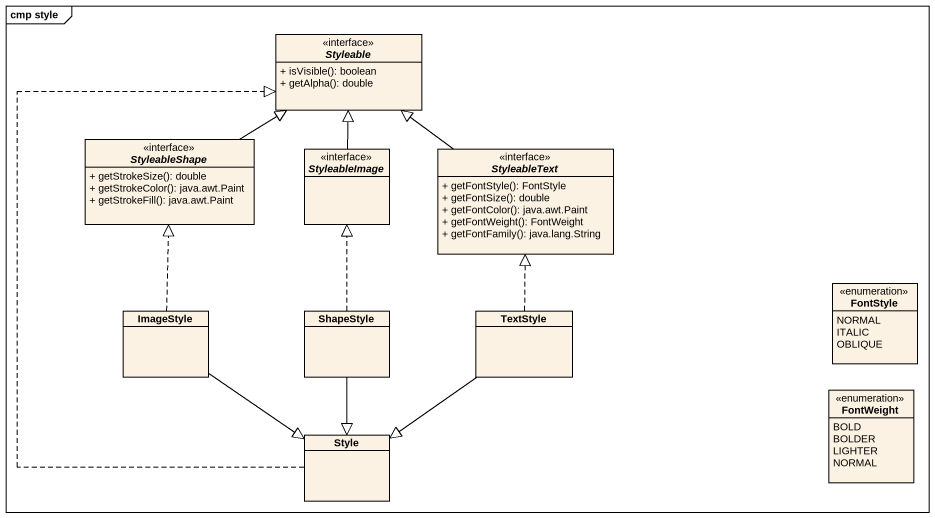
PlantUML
@startuml
mainframe cmp style
hide circle
hide empty members
skinparam classAttributeIconSize 0
interface Styleable {
  + isVisible(): boolean
  + getAlpha(): double
}
interface StyleableShape {
  + getStrokeSize(): double
  + getStrokeColor(): java.awt.Paint
  + getStrokeFill(): java.awt.Paint
}
interface StyleableImage
interface StyleableText {
  + getFontStyle(): FontStyle
  + getFontSize(): double
  + getFontColor(): java.awt.Paint
  + getFontWeight(): FontWeight
  + getFontFamily(): java.lang.String
}
enum FontStyle {
  NORMAL
  ITALIC
  OBLIQUE
}
class ImageStyle
class ShapeStyle
class TextStyle
enum FontWeight {
  BOLD
  BOLDER
  LIGHTER
  NORMAL
}
class Style
StyleableShape -up-|> Styleable
StyleableImage -up-|> Styleable
StyleableText -up-|> Styleable
ImageStyle .up.|> StyleableShape
ImageStyle --|> Style
ShapeStyle .up.|> StyleableImage
ShapeStyle --|> Style
TextStyle .up.|> StyleableText
TextStyle --|> Style
Style .up.|> Styleable
@enduml
